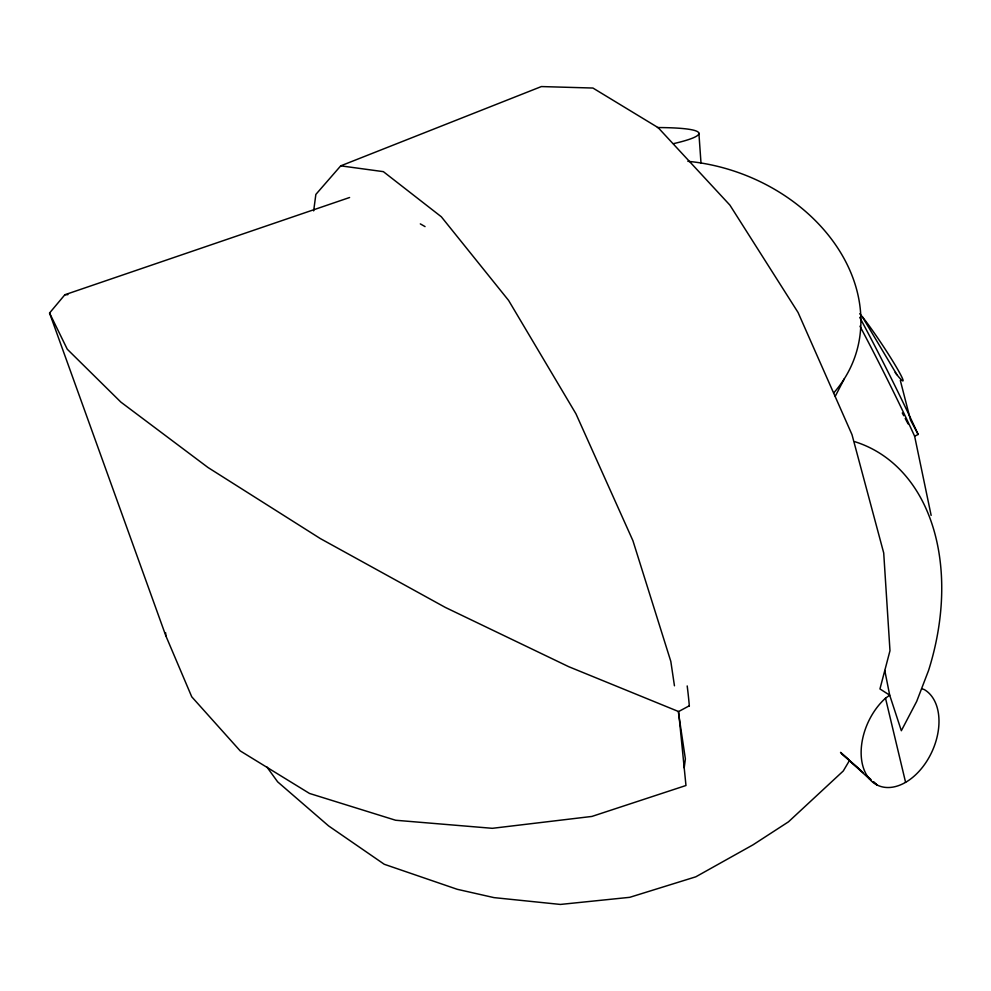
<?xml version="1.0" encoding="UTF-8"?>
<svg xmlns="http://www.w3.org/2000/svg" width="991" height="991" viewBox="0 0 991 991"><rect width="100%" height="100%" fill="white"/><g stroke="black" fill="none" stroke-linecap="round" stroke-linejoin="round"><path stroke-width="1.49" d="M684.199 767.852L685.376 758.895L678.327 711.687M313.664 210.885L315.856 194.422L340.731 165.844L541.383 86.564L592.928 88.038L658.173 127.666L729.896 205.112L798.052 312.462L851.987 434.628L883.712 552.966L889.98 650.728L879.946 688.931L889.695 695.187L901.339 730.714L916.687 701.405L928.555 670.498A214.601 150.682 -65.7 0 0 854.638 441.639M835.264 396.264L844.27 378.859M849.46 760.531L843.279 770.973L788.464 821.836L752.999 844.84L695.818 876.812L629.719 897.326L560.41 904.436L494.026 897.623L457.247 889.299L384.248 864.263L328.591 825.912L277.641 781.837L266.864 766.96M49.55 313.02L67.264 349.216L120.865 402.098L207.986 467.492L320.366 538.596L445.281 607.396L568.698 666.683L678.587 711.55L685.97 785.504L591.912 816.435L492.354 828.315L395.62 820.251L309.502 793.444L240.218 750.905L191.746 696.809L165.807 635.751L49.55 313.02L64.873 294.748L349.6 197.506M921.68 688.695L924.269 689.575A53.266 35.156 -65.3 0 1 925.966 762.463A53.266 35.156 -65.3 0 1 866.976 775.581A53.266 35.156 -65.3 0 1 885.508 698.197L889.695 695.187L884.79 670.486M678.587 711.55L689.117 705.902M931.144 515.419L914.631 436.201L918.149 434.454A117.087 5.735 63.3 0 0 859.73 317.405M64.873 294.748L67.896 294.649M340.731 165.844L383.368 171.654L441.329 216.781L508.606 300.434L575.957 413.817L632.915 540.677L670.82 661.418L674.45 685.797M842.028 754.002L861.117 770.924M866.729 775.903L870.098 778.889M863.211 772.683L840.517 752.367L869.516 779.025M866.617 775.73L871.163 779.781M862.405 316.885L896.88 374.672M910.878 420.791L918.149 434.454M902.281 412.962L903.742 415.7M905.192 418.437L908.09 423.9M900.336 380.482L910.494 420.073M885.508 698.197L905.588 782.333M698.89 133.166L701.021 163.366M165.621 632.729L165.807 635.751M859.953 326.188A117.062 5.525 63.3 0 1 914.631 436.201M859.767 313.751A41.659 2.738 56.4 0 1 894.501 363.982A41.659 2.738 56.4 0 1 895.158 372.492M420.32 223.892A374.61 169.709 65.5 0 1 425.052 226.605M687.197 685.945A374.61 169.709 65.5 0 1 689.34 706.038M687.865 161.31A170.291 134.417 20.3 0 1 839.315 250.488A170.291 134.417 20.3 0 1 833.629 393.006M657.429 127.554A130.279 13.18 -5.3 0 1 673.397 143.67M876.837 784.86L873.467 781.874L876.837 784.86"/></g></svg>
